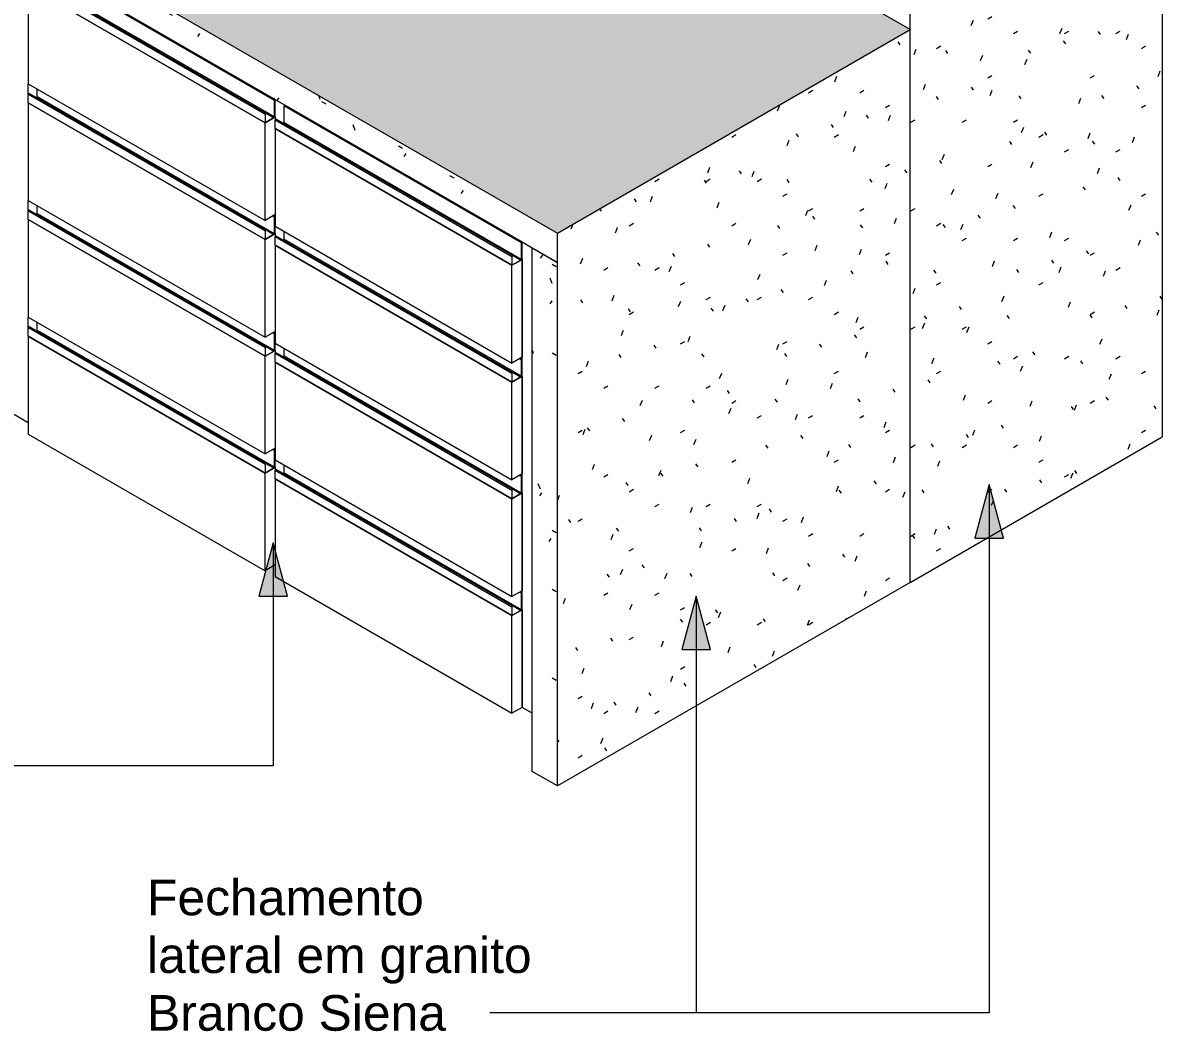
# Model space of a CAD drawing. Header units: millimetres. Extents: x -8593 to 4290, y -4897 to 11072.
# Drawn here: x 2691 to 4290, y -4637 to -3222 of the extents above; entities that cross this region are included whole.
import ezdxf

# ---------------------------------------------------------------- set-up
doc = ezdxf.new("R2010")
doc.units = ezdxf.units.MM
doc.layers.add('G-ANNO-TEXT', color=231, linetype='Continuous', lineweight=9)
doc.layers.add('I-FURN', color=30, linetype='Continuous', lineweight=9)
doc.styles.add('Arial', font='arial.ttf', dxfattribs={"height": 50})
pattern_1 = [(330, (3397.774, -2378.274), (143.684, -41.478), [6.844, -117.59, 6.844, -781.239]), (330, (3397.774, -2378.274), (143.684, -41.478), [-131.278, -117.59, 6.844, -242.024, -414.78]), (330, (3397.774, -2378.274), (143.684, -41.478), [-497.736, 6.844, -117.59, 6.844, -283.502]), (330, (3397.774, -2378.274), (143.684, -41.478), [-629.014, -76.112, 6.844, -200.546]), (111.206, (3451.656, -2388.644), (-102.95035, 182.3835), [8.193, -140.765, -943.402]), (111.206, (3451.656, -2388.644), (-102.95035, 182.3835), [-148.958, 8.193, -140.765, -794.444]), (111.206, (3451.656, -2388.644), (-102.95035, 182.3835), [-297.916, 8.193, -289.724, -496.527]), (111.206, (3451.656, -2388.644), (-102.95035, 182.3835), [-595.833, 8.193, -140.765, -347.569]), (111.206, (3451.656, -2388.644), (-102.95035, 182.3835), [-744.791, 8.193, -91.113, -248.264]), (111.206, (3451.656, -2388.644), (-102.95035, 182.3835), [-844.096, 8.193, -240.071]), (234.896, (3469.616, -2316.057), (-40.7338, -140.906), [5.153, -88.544, -593.415]), (234.896, (3469.616, -2316.057), (-40.7338, -140.906), [-93.697, 5.153, -88.544, -499.718]), (234.896, (3469.616, -2316.057), (-40.7338, -140.906), [-187.394, 5.153, -182.241, -312.324]), (234.896, (3469.616, -2316.057), (-40.7338, -140.906), [-374.788, 5.153, -88.544, -218.626]), (234.896, (3469.616, -2316.057), (-40.7338, -140.906), [-468.485, 5.153, -57.311, -156.162]), (234.896, (3469.616, -2316.057), (-40.7338, -140.906), [-530.95, 5.153, -151.008])]
pattern_2 = [(30, (1925.617, -3278.462), (143.684, 124.434), [6.844, -117.59, 6.844, -781.239]), (30, (1925.617, -3278.462), (143.684, 124.434), [-131.278, -117.59, 6.844, -242.024, -414.78]), (30, (1925.617, -3278.462), (143.684, 124.434), [-497.736, 6.844, -117.59, 6.844, -283.502]), (30, (1925.617, -3278.462), (143.684, 124.434), [-629.014, -76.112, 6.844, -200.546]), (125.104, (1979.5, -3226.614), (-102.9507, 63.5061), [5.153, -88.544, -593.415]), (125.104, (1979.5, -3226.614), (-102.9507, 63.5061), [-93.697, 5.153, -88.544, -499.718]), (125.104, (1979.5, -3226.614), (-102.9507, 63.5061), [-187.394, 5.153, -182.241, -312.324]), (125.104, (1979.5, -3226.614), (-102.9507, 63.5061), [-374.788, 5.153, -88.544, -218.626]), (125.104, (1979.5, -3226.614), (-102.9507, 63.5061), [-468.485, 5.153, -57.311, -156.162]), (125.104, (1979.5, -3226.614), (-102.9507, 63.5061), [-530.95, 5.153, -151.008]), (248.794, (1997.46, -3133.29), (-40.73367, -187.94098), [8.193, -140.765, -943.402]), (248.794, (1997.46, -3133.29), (-40.73367, -187.94098), [-148.958, 8.193, -140.765, -794.444]), (248.794, (1997.46, -3133.29), (-40.73367, -187.94098), [-297.916, 8.193, -289.724, -496.527]), (248.794, (1997.46, -3133.29), (-40.73367, -187.94098), [-595.833, 8.193, -140.765, -347.569]), (248.794, (1997.46, -3133.29), (-40.73367, -187.94098), [-744.791, 8.193, -91.113, -248.264]), (248.794, (1997.46, -3133.29), (-40.73367, -187.94098), [-844.096, 8.193, -240.071])]

msp = doc.modelspace()

# ---------------------------------------------------------------- hatches: boundary and pattern name
at = {"layer": 'G-ANNO-TEXT'}
for points in [[(4046.9, -3869.8), (4026.8, -3944.8), (4067, -3944.8)], [(3042.4, -3951.3), (3022.3, -4026.3), (3062.5, -4026.3)], [(3635.8, -4026.3), (3615.7, -4101.3), (3655.9, -4101.3)]]:
    msp.add_hatch(color=7, dxfattribs=at).paths.add_polyline_path(points)
at = {"layer": 'I-FURN'}
h = msp.add_hatch(dxfattribs=at)
h.set_pattern_fill('FP_25', color=256, style=0, pattern_type=2)
h.set_pattern_definition([(330, (3892.75, -2092.5), (143.684, -41.478), [6.844, -117.59, 6.844, -781.239]), (330, (3892.75, -2092.5), (143.684, -41.478), [-131.278, -117.59, 6.844, -242.024, -414.78]), (330, (3892.75, -2092.5), (143.684, -41.478), [-497.736, 6.844, -117.59, 6.844, -283.502]), (330, (3892.75, -2092.5), (143.684, -41.478), [-629.014, -76.112, 6.844, -200.546]), (111.206, (3946.63, -2102.87), (-102.95035, 182.3835), [8.193, -140.765, -943.402]), (111.206, (3946.63, -2102.87), (-102.95035, 182.3835), [-148.958, 8.193, -140.765, -794.444]), (111.206, (3946.63, -2102.87), (-102.95035, 182.3835), [-297.916, 8.193, -289.724, -496.527]), (111.206, (3946.63, -2102.87), (-102.95035, 182.3835), [-595.833, 8.193, -140.765, -347.569]), (111.206, (3946.63, -2102.87), (-102.95035, 182.3835), [-744.791, 8.193, -91.113, -248.264]), (111.206, (3946.63, -2102.87), (-102.95035, 182.3835), [-844.096, 8.193, -240.071]), (234.896, (3964.59, -2030.283), (-40.7338, -140.906), [5.153, -88.544, -593.415]), (234.896, (3964.59, -2030.283), (-40.7338, -140.906), [-93.697, 5.153, -88.544, -499.718]), (234.896, (3964.59, -2030.283), (-40.7338, -140.906), [-187.394, 5.153, -182.241, -312.324]), (234.896, (3964.59, -2030.283), (-40.7338, -140.906), [-374.788, 5.153, -88.544, -218.626]), (234.896, (3964.59, -2030.283), (-40.7338, -140.906), [-468.485, 5.153, -57.311, -156.162]), (234.896, (3964.59, -2030.283), (-40.7338, -140.906), [-530.95, 5.153, -151.008])])
h.paths.add_polyline_path([(3936.3, -3231.3), (3936.3, -3108.8), (1468.5, -1684), (1468.5, -1806.5), (1496.7, -1822.8), (1496.7, -1741.2), (3900.9, -3129.2), (3900.9, -3210.9), (3904.3, -3212.8)])
h = msp.add_hatch(dxfattribs=at)
h.set_pattern_fill('FP_15', color=256, style=0, pattern_type=2)
h.set_pattern_definition([(0, (1882.11, -4367.022), (203.2, 29.329), [8.382, -144.018, 8.382, -144.018, -812.8]), (0, (1882.11, -4367.022), (203.2, 29.329), [-304.8, 8.382, -296.418, 8.382, -144.018, -355.6]), (0, (1882.11, -4367.022), (203.2, 29.329), [-762, 8.382, -93.218, 8.382, -245.618]), (135, (1958.31, -4352.357), (-145.594, 86.93524), [5.927, -101.836, 5.927, -676.572]), (135, (1958.31, -4352.357), (-145.594, 86.93524), [-113.69, -101.836, 5.927, -209.599, -359.21]), (135, (1958.31, -4352.357), (-145.594, 86.93524), [-431.052, 5.927, -101.836, 5.927, -245.52]), (135, (1958.31, -4352.357), (-145.594, 86.93524), [-544.742, -65.915, 5.927, -173.678]), (225, (1983.71, -4293.7), (-57.60587, -116.2646), [5.927, -101.836, 5.927, -676.572]), (225, (1983.71, -4293.7), (-57.60587, -116.2646), [-113.69, -101.836, 5.927, -209.599, -359.21]), (225, (1983.71, -4293.7), (-57.60587, -116.2646), [-431.052, 5.927, -101.836, 5.927, -245.52]), (225, (1983.71, -4293.7), (-57.60587, -116.2646), [-544.742, -65.915, 5.927, -173.678])])
h.paths.add_polyline_path([(902.8, -3757.9), (1320, -3517.1), (330, -2945.5), (1390.7, -2333.2), (3441.3, -3517.1), (3936.3, -3231.3), (1468.5, -1806.5), (656.6, -2275.3), (691.9, -2295.9), (693.5, -2298.3), (694, -2301), (694, -2303.5), (693.1, -2307.2), (692.1, -2309.9), (690.1, -2313.3), (686.3, -2317.3), (684.5, -2318.5), (684.5, -2318.6), (681.2, -2319.9), (680.1, -2320), (678.2, -2319.9), (677.3, -2320.5), (668.2, -2320.5), (661.4, -2316.6), (661.2, -2310.1), (660.1, -2309.6), (628.6, -2291.4), (571.4, -2324.4), (571.4, -2339.1), (573.7, -2340.2), (578, -2343.5), (583.1, -2349.8), (586, -2354.8), (588.2, -2361.2), (589, -2367.3), (588.2, -2372.7), (586, -2376.4), (569.8, -2385.7), (568, -2385.8), (567, -2387.3), (540.1, -2402.9), (538.4, -2402.5), (538.5, -2403), (539.9, -2403.9), (539.6, -2439.3), (537.4, -2443.2), (533, -2446.6), (526.8, -2449), (520.6, -2450.1), (513.1, -2449.9), (507.2, -2448.8), (501.5, -2446.4), (497.1, -2442.8), (495.2, -2439.3), (495.2, -2368.4), (-398.3, -2884.3), (902.8, -3635.5), (902.8, -3727.5)])
h.paths.add_polyline_path([(2784.1, -3064.2), (2175.1, -2712.6), (2535.8, -2504.4), (3144.7, -2856), (2793.6, -3058.7)])
h.paths.add_polyline_path([(510.3, -2788.6), (497.4, -2787.7), (485.3, -2784.8), (473.1, -2779.1), (268.2, -2660.5), (262, -2655.8), (257, -2648.9), (255.3, -2641.4), (257, -2633.9), (262, -2626.9), (269.9, -2621), (828.5, -2298.5), (838.9, -2293.9), (850.9, -2291), (863.9, -2290), (876.8, -2291), (888.9, -2293.9), (899.2, -2298.5), (1104.3, -2416.8), (1112.7, -2423.4), (1117.2, -2429.8), (1118.9, -2437.3), (1117.2, -2444.7), (1112.2, -2451.7), (1104.3, -2457.7), (545.7, -2780.2), (535.3, -2784.8), (523.3, -2787.7), (517.5, -2788.1)])
h.paths.add_polyline_path([(569, -2384.8), (569, -2384.3), (568.9, -2384.6), (569, -2384.8)])
h.paths.add_polyline_path([(568.3, -2385.3), (570.7, -2384.5), (570.9, -2383.7), (569, -2384.8), (568.5, -2384.8), (568.3, -2385.2)])
h.paths.add_polyline_path([(539.7, -2351.8), (544.9, -2348.8), (546.6, -2348.6), (546.6, -2348.3), (545.4, -2348.4), (561.4, -2339.2), (561.4, -2330.2), (539.6, -2342.8), (539.7, -2349.3)])
h.paths.add_polyline_path([(562.9, -2329.4), (562.8, -2329.4), (562.9, -2334.1)])
h.paths.add_polyline_path([(562.9, -2338.4), (562.9, -2338.4), (562.9, -2337.9)])
h.paths.add_polyline_path([(682, -2297.3), (683.9, -2295.8), (683.7, -2296), (682.2, -2297.2)])
h.paths.add_polyline_path([(684.7, -2297), (684.2, -2296), (684.6, -2296.7), (684.6, -2296.7)])
h.paths.add_polyline_path([(685.4, -2295.3), (687.5, -2294.8), (685.4, -2295.3)])
h.paths.add_polyline_path([(672.5, -2289.2), (672.4, -2289.1), (672.4, -2289.2)])
h = msp.add_hatch(dxfattribs=at)
h.set_pattern_fill('FP_18', color=256, style=0, pattern_type=2)
h.set_pattern_definition(pattern_1)
h.paths.add_polyline_path([(3441.3, -3557.9), (3441.3, -3517.1), (1390.7, -2333.2), (1390.7, -2374), (3427.1, -3549.7)])
h = msp.add_hatch(dxfattribs=at)
h.set_pattern_fill('FP_19', color=256, style=0, pattern_type=2)
h.set_pattern_definition(pattern_2)
h.paths.add_polyline_path([(3936.3, -4007), (4289.8, -3802.8), (4289.8, -2904.7), (3936.3, -3108.8), (3936.3, -3727.5)])
h = msp.add_hatch(dxfattribs=at)
h.set_pattern_fill('FP_19', color=256, style=0, pattern_type=2)
h.set_pattern_definition(pattern_2)
h.paths.add_polyline_path([(3441.3, -3557.9), (3936.3, -3272.1), (3936.3, -3231.3), (3441.3, -3517.1), (3441.3, -3549.7)])
h = msp.add_hatch(dxfattribs=at)
h.set_pattern_fill('FP_19', color=256, style=0, pattern_type=2)
h.set_pattern_definition(pattern_2)
h.paths.add_polyline_path([(3441.3, -4292.7), (3936.3, -4007), (3936.3, -3272.1), (3441.3, -3557.9), (3441.3, -4201.8)])
h = msp.add_hatch(dxfattribs=at)
h.set_pattern_fill('FP_18', color=256, style=0, pattern_type=2)
h.set_pattern_definition(pattern_1)
h.paths.add_polyline_path([(3441.3, -4292.7), (3441.3, -3557.9), (3405.9, -3537.5), (3405.9, -4272.3)])

# ---------------------------------------------------------------- linework, layer by layer
at = {"layer": 'G-ANNO-TEXT', "color": 7}
for p, q in [((4046.9, -3869.8), (4026.8, -3944.8)), ((4067, -3944.8), (4046.9, -3869.8)), ((4046.9, -3869.8), (4046.9, -4611.1)), ((4026.8, -3944.8), (4067, -3944.8)), ((3042.4, -3951.3), (3022.3, -4026.3)), ((3062.5, -4026.3), (3042.4, -3951.3)), ((3042.4, -3951.3), (3042.4, -4264.2)), ((3022.3, -4026.3), (3062.5, -4026.3)), ((3635.8, -4026.3), (3615.7, -4101.3)), ((3655.9, -4101.3), (3635.8, -4026.3)), ((3635.8, -4026.3), (3635.8, -4611.1)), ((3615.7, -4101.3), (3655.9, -4101.3)), ((2767.2, -4264.2), (2273.4, -4264.2)), ((3042.4, -4264.2), (2767.2, -4264.2)), ((3504.6, -4611.1), (3346.4, -4611.1)), ((4046.9, -4611.1), (3504.6, -4611.1)), ((3635.8, -4611.1), (3504.6, -4611.1))]:
    msp.add_line(p, q, dxfattribs=at)
at = {"layer": 'I-FURN'}
for p, q in [((3936.3, -3231.3), (1468.5, -1806.5)), ((1390.7, -2333.2), (3441.3, -3517.1)), ((3441.3, -3557.9), (1390.7, -2374)), ((4289.8, -2904.7), (4289.8, -3802.8)), ((3936.3, -4007), (3936.3, -3108.8)), ((2711.5, -3138.2), (3043.9, -3330.1)), ((2713, -3137.4), (3045.3, -3329.3)), ((2698.8, -3157.8), (3031.2, -3349.7)), ((3032.6, -3348.9), (2700.2, -3157)), ((2711.5, -3161.5), (3043.9, -3353.4)), ((2698.8, -3170.1), (3031.2, -3361.9)), ((3031.2, -3361.9), (2698.8, -3170.1)), ((2698.8, -3170.1), (2698.8, -3307.2)), ((3441.3, -3517.1), (3936.3, -3231.3)), ((3936.3, -3272.1), (3936.3, -3231.3)), ((3936.3, -4007), (3936.3, -3272.1)), ((2698.8, -3321.7), (2698.8, -3307.2)), ((2698.8, -3307.2), (3031.2, -3499.1)), ((2698.8, -3321.7), (2698.8, -3307.2)), ((2698.8, -3321.7), (2700.2, -3320.8)), ((2698.8, -3333.9), (2698.8, -3321.7)), ((2698.8, -3321.7), (3031.2, -3513.5)), ((3032.6, -3512.7), (2700.2, -3320.8)), ((2711.5, -3325.3), (2711.5, -3314.6)), ((2698.8, -3333.9), (3031.2, -3525.8)), ((3031.2, -3525.8), (2698.8, -3333.9)), ((2698.8, -3333.9), (2698.8, -3471.1)), ((2709.8, -3326.4), (2711.5, -3325.3)), ((2711.5, -3325.3), (3043.9, -3517.2)), ((3045.3, -3329.3), (3043.9, -3330.1)), ((3043.9, -3330.1), (3043.9, -3353.4)), ((3045.3, -3353.8), (3045.3, -3329.3)), ((3058, -3338.3), (3059.4, -3337.4)), ((3058, -3361.5), (3058, -3338.3)), ((3058, -3338.3), (3390.4, -3530.1)), ((3058.7, -3337), (3058.7, -3337.9)), ((3058.7, -3337.9), (3058.7, -3337)), ((3059.4, -3337.4), (3391.8, -3529.3)), ((3032.6, -3348.9), (3031.2, -3349.7)), ((3031.2, -3349.7), (3031.2, -3361.9)), ((3031.2, -3361.9), (3045.3, -3353.8)), ((3045.3, -3353.8), (3031.2, -3361.9)), ((3042.1, -3354.4), (3032.6, -3348.9)), ((3043.9, -3353.4), (3042.1, -3354.4)), ((3045.3, -3353.8), (3045.3, -3357.9)), ((3031.2, -3499.1), (3031.2, -3361.9)), ((3045.3, -3357.9), (3046.7, -3357)), ((3045.3, -3370.1), (3045.3, -3357.9)), ((3045.3, -3357.9), (3377.6, -3549.7)), ((3045.3, -3370.1), (3377.6, -3562)), ((3377.6, -3562), (3045.3, -3370.1)), ((3045.3, -3370.1), (3045.3, -3507.3)), ((3379.1, -3548.9), (3046.7, -3357)), ((3056.3, -3362.5), (3058, -3361.5)), ((3058, -3361.5), (3390.4, -3553.4)), ((2133.1, -3455.8), (2698.8, -3782.4)), ((2698.8, -3485.5), (2698.8, -3471.1)), ((2698.8, -3471.1), (3031.2, -3663)), ((2698.8, -3485.5), (2698.8, -3471.1)), ((2698.8, -3485.5), (2700.2, -3484.7)), ((3032.6, -3676.6), (2700.2, -3484.7)), ((2711.5, -3489.2), (2711.5, -3478.4)), ((2698.8, -3497.7), (2698.8, -3485.5)), ((2698.8, -3485.5), (3031.2, -3677.4)), ((2698.8, -3497.7), (3031.2, -3689.6)), ((3031.2, -3689.6), (2698.8, -3497.7)), ((2698.8, -3497.7), (2698.8, -3634.9)), ((2709.8, -3490.2), (2711.5, -3489.2)), ((2711.5, -3489.2), (3043.9, -3681.1)), ((3045.3, -3490.9), (3031.2, -3499.1)), ((3042, -3492.8), (3043.9, -3493.9)), ((3043.4, -3492), (3045.3, -3493.1)), ((3045.3, -3493.1), (3043.9, -3493.9)), ((3043.9, -3493.9), (3043.9, -3517.2)), ((3044.6, -3491.4), (3044.6, -3492.7)), ((3032.6, -3512.7), (3031.2, -3513.5)), ((3031.2, -3513.5), (3031.2, -3525.8)), ((3042.1, -3518.2), (3032.6, -3512.7)), ((3045.3, -3507.3), (3377.6, -3699.2)), ((3045.3, -3517.6), (3045.3, -3507.3)), ((3058, -3525.4), (3058, -3514.6)), ((3031.2, -3525.8), (3045.3, -3517.6)), ((3045.3, -3517.6), (3031.2, -3525.8)), ((3031.2, -3663), (3031.2, -3525.8)), ((3043.9, -3517.2), (3042.1, -3518.2)), ((3045.3, -3517.6), (3045.3, -3521.7)), ((3045.3, -3521.7), (3046.7, -3520.9)), ((3045.3, -3533.9), (3045.3, -3521.7)), ((3045.3, -3521.7), (3377.6, -3713.6)), ((3379.1, -3712.8), (3046.7, -3520.9)), ((3056.3, -3526.4), (3058, -3525.4)), ((3058, -3525.4), (3390.4, -3717.2)), ((3391.8, -3529.3), (3390.4, -3530.1)), ((3390.4, -3530.1), (3390.4, -3553.4)), ((3391.8, -3529.3), (3405.9, -3537.5)), ((3391.8, -4182.5), (3391.8, -3529.3)), ((3391.8, -3553.8), (3391.8, -3529.3)), ((3441.3, -3557.9), (3441.3, -3517.1)), ((3045.3, -3533.9), (3377.6, -3725.8)), ((3377.6, -3725.8), (3045.3, -3533.9)), ((3045.3, -3533.9), (3045.3, -3671.1)), ((3405.9, -3537.5), (3441.3, -3557.9)), ((3405.9, -4272.3), (3405.9, -3537.5)), ((3405.9, -4190.7), (3405.9, -3537.5)), ((3379.1, -3548.9), (3377.6, -3549.7)), ((3377.6, -3549.7), (3377.6, -3562)), ((3377.6, -3562), (3391.8, -3553.8)), ((3391.8, -3553.8), (3377.6, -3562)), ((3377.6, -3699.2), (3377.6, -3562)), ((3388.6, -3554.4), (3379.1, -3548.9)), ((3390.4, -3553.4), (3388.6, -3554.4)), ((3391.8, -3553.8), (3391.8, -3691)), ((3441.3, -4292.7), (3441.3, -3557.9)), ((2698.8, -3649.3), (2698.8, -3634.9)), ((2698.8, -3634.9), (3031.2, -3826.8)), ((2698.8, -3649.3), (2698.8, -3634.9)), ((2711.5, -3653), (2711.5, -3642.3)), ((2698.8, -3649.3), (2700.2, -3648.5)), ((2698.8, -3661.6), (2698.8, -3649.3)), ((2698.8, -3649.3), (3031.2, -3841.2)), ((3032.6, -3840.4), (2700.2, -3648.5)), ((2709.8, -3654), (2711.5, -3653)), ((2711.5, -3653), (3043.9, -3844.9)), ((3045.3, -3654.8), (3031.2, -3663)), ((3042, -3656.7), (3043.9, -3657.8)), ((3043.4, -3655.9), (3045.3, -3657)), ((3045.3, -3657), (3043.9, -3657.8)), ((3043.9, -3657.8), (3043.9, -3681.1)), ((3044.6, -3655.2), (3044.6, -3656.6)), ((2698.8, -3661.6), (3031.2, -3853.5)), ((3031.2, -3853.5), (2698.8, -3661.6)), ((2698.8, -3661.6), (2698.8, -3798.8)), ((3032.6, -3676.6), (3031.2, -3677.4)), ((3042.1, -3682.1), (3032.6, -3676.6)), ((3045.3, -3671.1), (3377.6, -3863)), ((3045.3, -3681.5), (3045.3, -3671.1)), ((3031.2, -3677.4), (3031.2, -3689.6)), ((3031.2, -3689.6), (3045.3, -3681.5)), ((3045.3, -3681.5), (3031.2, -3689.6)), ((3031.2, -3826.8), (3031.2, -3689.6)), ((3043.9, -3681.1), (3042.1, -3682.1)), ((3045.3, -3681.5), (3045.3, -3685.5)), ((3045.3, -3685.5), (3046.7, -3684.7)), ((3045.3, -3697.8), (3045.3, -3685.5)), ((3045.3, -3685.5), (3377.6, -3877.4)), ((3379.1, -3876.6), (3046.7, -3684.7)), ((3056.3, -3690.2), (3058, -3689.2)), ((3058, -3689.2), (3058, -3678.5)), ((3058, -3689.2), (3390.4, -3881.1)), ((3391.8, -3691), (3377.6, -3699.2)), ((3389.9, -3692.1), (3391.8, -3693.2)), ((3391.1, -3691.4), (3391.1, -3692.8)), ((3045.3, -3697.8), (3377.6, -3889.7)), ((3377.6, -3889.7), (3045.3, -3697.8)), ((3045.3, -3697.8), (3045.3, -3835)), ((3388.5, -3692.9), (3390.4, -3694)), ((3391.8, -3693.2), (3390.4, -3694)), ((3390.4, -3694), (3390.4, -3717.2)), ((3391.8, -3717.7), (3391.8, -3693.2)), ((3379.1, -3712.8), (3377.6, -3713.6)), ((3377.6, -3713.6), (3377.6, -3725.8)), ((3377.6, -3725.8), (3391.8, -3717.7)), ((3391.8, -3717.7), (3377.6, -3725.8)), ((3388.6, -3718.3), (3379.1, -3712.8)), ((3390.4, -3717.2), (3388.6, -3718.3)), ((3391.8, -3717.7), (3391.8, -3854.8)), ((3377.6, -3863), (3377.6, -3725.8)), ((2698.8, -3798.8), (3031.2, -3990.6)), ((3936.3, -4007), (4289.8, -3802.8)), ((3045.3, -3818.6), (3031.2, -3826.8)), ((3043.4, -3819.7), (3045.3, -3820.8)), ((3044.6, -3819), (3044.6, -3820.4)), ((3042, -3820.5), (3043.9, -3821.6)), ((3045.3, -3820.8), (3043.9, -3821.6)), ((3043.9, -3821.6), (3043.9, -3844.9)), ((3045.3, -3835), (3377.6, -4026.8)), ((3045.3, -3845.3), (3045.3, -3835)), ((3032.6, -3840.4), (3031.2, -3841.2)), ((3031.2, -3841.2), (3031.2, -3853.5)), ((3031.2, -3853.5), (3045.3, -3845.3)), ((3045.3, -3845.3), (3031.2, -3853.5)), ((3042.1, -3845.9), (3032.6, -3840.4)), ((3043.9, -3844.9), (3042.1, -3845.9)), ((3045.3, -3845.3), (3045.3, -3849.4)), ((3045.3, -3849.4), (3046.7, -3848.6)), ((3045.3, -3861.6), (3045.3, -3849.4)), ((3045.3, -3849.4), (3377.6, -4041.3)), ((3379.1, -4040.4), (3046.7, -3848.6)), ((3058, -3853.1), (3058, -3842.3)), ((3031.2, -3990.6), (3031.2, -3853.5)), ((3045.3, -3861.6), (3377.6, -4053.5)), ((3377.6, -4053.5), (3045.3, -3861.6)), ((3045.3, -3861.6), (3045.3, -3998.8)), ((3056.3, -3854.1), (3058, -3853.1)), ((3058, -3853.1), (3390.4, -4044.9)), ((3391.8, -3854.8), (3377.6, -3863)), ((3388.5, -3856.7), (3390.4, -3857.8)), ((3389.9, -3855.9), (3391.8, -3857)), ((3391.8, -3857), (3390.4, -3857.8)), ((3390.4, -3857.8), (3390.4, -3881.1)), ((3391.1, -3855.2), (3391.1, -3856.6)), ((3391.8, -3881.5), (3391.8, -3857)), ((3379.1, -3876.6), (3377.6, -3877.4)), ((3377.6, -3877.4), (3377.6, -3889.7)), ((3377.6, -3889.7), (3391.8, -3881.5)), ((3391.8, -3881.5), (3377.6, -3889.7)), ((3388.6, -3882.1), (3379.1, -3876.6)), ((3390.4, -3881.1), (3388.6, -3882.1)), ((3391.8, -3881.5), (3391.8, -4018.7)), ((3377.6, -4026.8), (3377.6, -3889.7)), ((3045.3, -3982.5), (3031.2, -3990.6)), ((3045.3, -3998.8), (3377.6, -4190.7)), ((3936.3, -4007), (3441.3, -4292.7)), ((3391.8, -4018.7), (3377.6, -4026.8)), ((3388.5, -4020.6), (3390.4, -4021.7)), ((3389.9, -4019.8), (3391.8, -4020.8)), ((3391.8, -4020.8), (3390.4, -4021.7)), ((3390.4, -4021.7), (3390.4, -4044.9)), ((3391.1, -4019.1), (3391.1, -4020.4)), ((3391.8, -4045.3), (3391.8, -4020.8)), ((3379.1, -4040.4), (3377.6, -4041.3)), ((3377.6, -4041.3), (3377.6, -4053.5)), ((3388.6, -4046), (3379.1, -4040.4)), ((3377.6, -4053.5), (3391.8, -4045.3)), ((3391.8, -4045.3), (3377.6, -4053.5)), ((3377.6, -4190.7), (3377.6, -4053.5)), ((3390.4, -4044.9), (3388.6, -4046)), ((3391.8, -4045.3), (3391.8, -4182.5)), ((3391.8, -4182.5), (3377.6, -4190.7)), ((3405.9, -4190.7), (3391.8, -4182.5)), ((3441.3, -4292.7), (3405.9, -4272.3))]:
    msp.add_line(p, q, dxfattribs=at)

# ---------------------------------------------------------------- texts
at = {"layer": 'G-ANNO-TEXT', "color": 7, "char_height": 50, "attachment_point": 1, "style": 'Arial'}
for s, insert, width in [('Fechamento ', (2865.6, -4424.1), 505.063), ('lateral em granito ', (2865.6, -4505.1), 693.46), ('Branco Siena', (2865.6, -4586.1), 521.097)]:
    msp.add_mtext(s, dxfattribs=dict(at, insert=insert, width=width))

doc.saveas('drawing.dxf')
